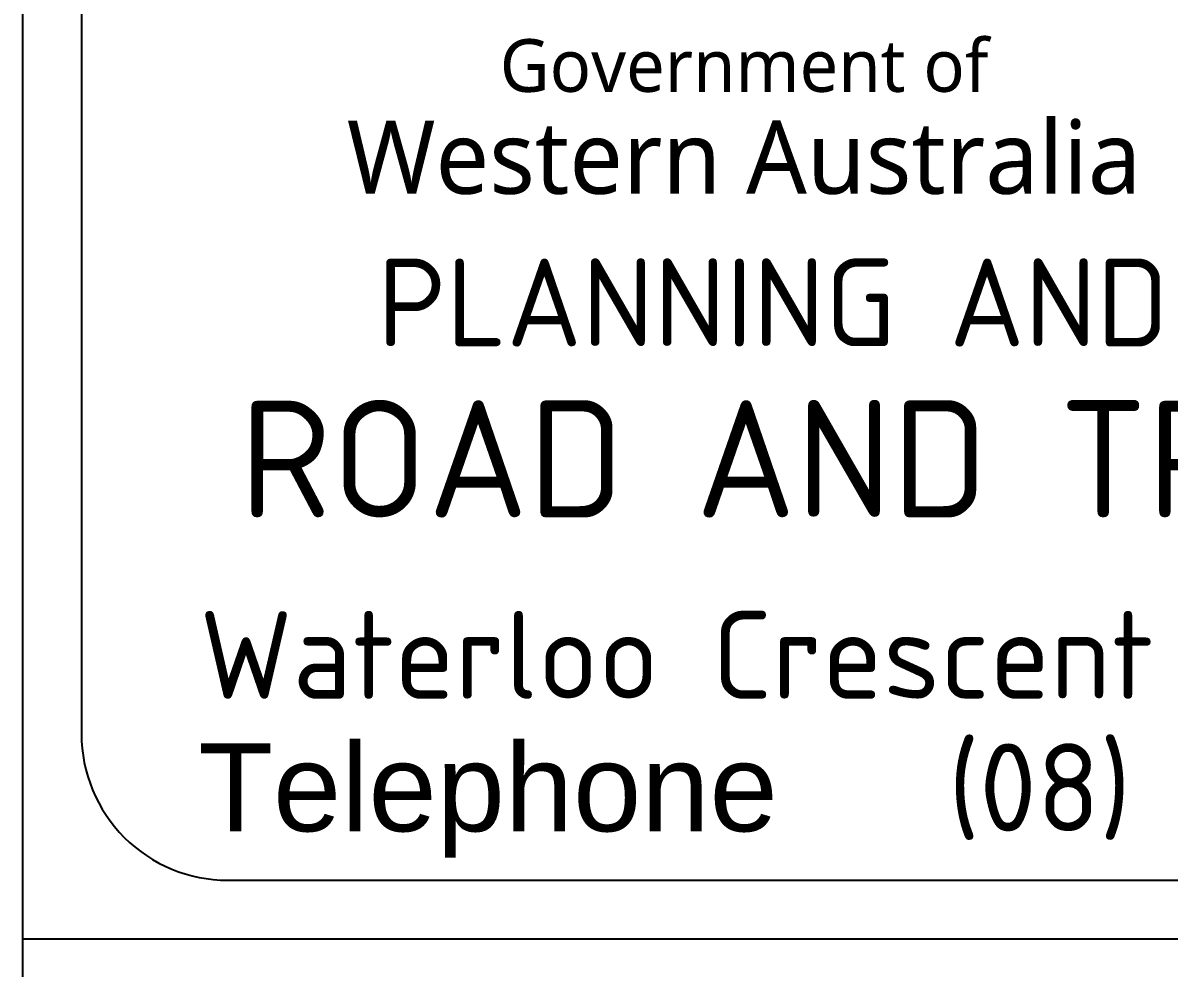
# Model space of a CAD drawing. Extents: x 0 to 420, y 0 to 297.
# Drawn here: x 352.5 to 372.08, y 82.34 to 98.48 of the extents above; entities that cross this region are included whole.
import ezdxf
from ezdxf.enums import TextEntityAlignment as Align

# ---------------------------------------------------------------- set-up
doc = ezdxf.new("R2010")
doc.units = 0
doc.header["$LTSCALE"] = 0.25
doc.layers.get('0').update_dxf_attribs({"linetype": 'CONTINUOUS'})
for name, color, linetype in [('T35', 3, 'CONTINUOUS'), ('TBLK18', 4, 'CONTINUOUS'), ('TBLK25', 1, 'CONTINUOUS'), ('TBLK35', 3, 'CONTINUOUS'), ('TBLK50', 7, 'CONTINUOUS')]:
    doc.layers.add(name, color=color, linetype=linetype)
doc.styles.add('HELVL', font='HELVL.shx', dxfattribs={"height": 2.015})
doc.styles.add('ISO', font='iso3098b.shx')
doc.styles.add('logonorm', font='trebuc.TTF', dxfattribs={"width": 1.02, "height": 0.2})

# ---------------------------------------------------------------- blocks, each defined once
blk = doc.blocks.new('A3BBLK')
at = {"layer": 'TBLK50'}
blk.add_line((352.5, 4.5), (352.5, 292.5), dxfattribs=at)
blk = doc.blocks.new('State Logo')
at = {"layer": 'T35', "color": 4, "style": 'logonorm'}
blk.add_text('Government of', height=1.79986, dxfattribs=at).set_placement((0.047, -4.44), align=Align.MIDDLE)
at = {"layer": 'T35', "color": 1, "style": 'logonorm'}
blk.add_text('Western Australia', height=2.49981, dxfattribs=at).set_placement((0.047, -7.56), align=Align.MIDDLE)
blk = doc.blocks.new('a3_in_vtblk')
at = {"layer": 'TBLK35'}
blk.add_line((352.5, 82.841), (410.5, 82.841), dxfattribs=at)
at = {"layer": 'TBLK50'}
blk.add_lwpolyline([(409.5, 86.341), (409.5, 104.182, 0.414214), (407, 106.682), (356, 106.682, 0.414214), (353.5, 104.182), (353.5, 86.341, 0.414214), (356, 83.841), (407, 83.841, 0.414214)], format="xyb", close=True, dxfattribs=at)
blk.add_blockref('A3BBLK', (0, 0))
at = {"layer": 'TBLK18', "xscale": 0.5, "yscale": 0.5, "zscale": 0.499999999999998}
blk.add_blockref('State Logo', (364.797, 100.003), dxfattribs=at)
at = {"layer": 'TBLK18', "style": 'HELVL'}
blk.add_text('Telephone', height=1.5, dxfattribs=at).set_placement((355.493, 84.677))
at = {"layer": 'TBLK18', "style": 'ISO'}
for tag, p, height in [('GROUND_SURVEY_STD.', (381.875, 126.105), 1.8), ('SURVEY_CAPTURE_DATE', (381.945, 122.605), 1.8), ('MAPPING_SURVEY_STD.', (381.945, 119.105), 1.8), ('MAPPING_CAPTURE_DATE', (381.945, 115.605), 1.8), ('PROJECT_ZONE', (381.945, 112.105), 1.8), ('HEIGHT_DATUM', (381.945, 108.605), 1.8), ('CLIENT_STREET_NAME', (355.514, 86.941), 1.5), ('CLIENT_SUBURB_POSTCODE', (388.488, 86.941), 1.5), ('CLIENT_TELEPHONE_NO.', (368.306, 84.677), 1.5), ('CLIENT_FAX_NO.', (393.555, 84.677), 1.5), ('STREET_NAME', (355.514, 62.1), 1.5), ('SUBURB_POSTCODE', (388.488, 62.1), 1.5), ('TELEPHONE_NO.', (368.306, 59.836), 1.5), ('FAX_NO.', (393.555, 59.836), 1.5)]:
    blk.add_attdef(tag, p, '', height=height, dxfattribs=at)
for tag, p in [('CLIENT_MR_DIRECTORATE', (381.5, 92.96)), ('MR_DIRECTORATE', (381.5, 68.119))]:
    blk.add_attdef(tag, text='', height=1.5, dxfattribs=at).set_placement(p, align=Align.CENTER)
at = {"layer": 'TBLK25', "style": 'ISO'}
for tag, height, p in [('CLIENT_MR__BRANCH', 2, (381.5, 90.04)), ('MR_BRANCH', 2, (381.5, 65.199)), ('ROAD_SECTION', 1.75, (384.5, 29.162)), ('SLK', 1.75, (384.5, 26.108)), ('CHAINAGE', 1.75, (384.5, 19.205))]:
    blk.add_attdef(tag, text='', height=height, dxfattribs=at).set_placement(p, align=Align.CENTER)
for tag, p, height in [('FILE_NUMBER', (371.773, 54.237), 2.5), ('DESIGNED_/_DRAWN', (371.773, 49.487), 2), ('VERIFIED', (371.773, 44.487), 2), ('APPROVED', (371.773, 39.487), 2), ('LOCAL_AUTHORITY', (370.48, 16.733), 1.25)]:
    blk.add_attdef(tag, p, '', height=height, dxfattribs=at)
at = {"layer": 'TBLK35', "style": 'ISO', "width": 0.9}
for tag, p in [('ROAD_PROJECT&NUMBER', (384.5, 32.231)), ('DRAWING_DESCRIPTION', (384.5, 22.288))]:
    blk.add_attdef(tag, text='', height=2.5, dxfattribs=at).set_placement(p, align=Align.CENTER)
at = {"layer": 'TBLK50', "style": 'ISO'}
blk.add_attdef('MRWA_DRG_NUMBER', (356.288, 6.085), '', height=5, dxfattribs=at)

msp = doc.modelspace()

# ---------------------------------------------------------------- block references
at = {"color": 1}
ref = msp.add_blockref('a3_in_vtblk', (0, 0), dxfattribs=at)
ref.add_attrib('CLIENT_MR_DIRECTORATE', 'PLANNING AND TECHNICAL SERVICES DIRECTORATE', dxfattribs={"layer": 'TBLK18', "height": 1.5, "style": 'ISO'}).set_placement((381.499976, 92.95956), align=Align.CENTER)
ref.add_attrib('CLIENT_MR__BRANCH', 'ROAD AND TRAFFIC ENGINEERING BRANCH', dxfattribs={"layer": 'TBLK25', "height": 2, "style": 'ISO'}).set_placement((381.499976, 90.03993), align=Align.CENTER)
ref.add_attrib('CLIENT_TELEPHONE_NO.', '(08) 9323 4111', (368.305585, 84.677094), dxfattribs={"layer": 'TBLK18', "height": 1.5, "style": 'ISO'})
ref.add_attrib('CLIENT_STREET_NAME', 'Waterloo Crescent', (355.51379, 86.940827), dxfattribs={"layer": 'TBLK18', "height": 1.5, "style": 'ISO'})

doc.saveas('drawing.dxf')
